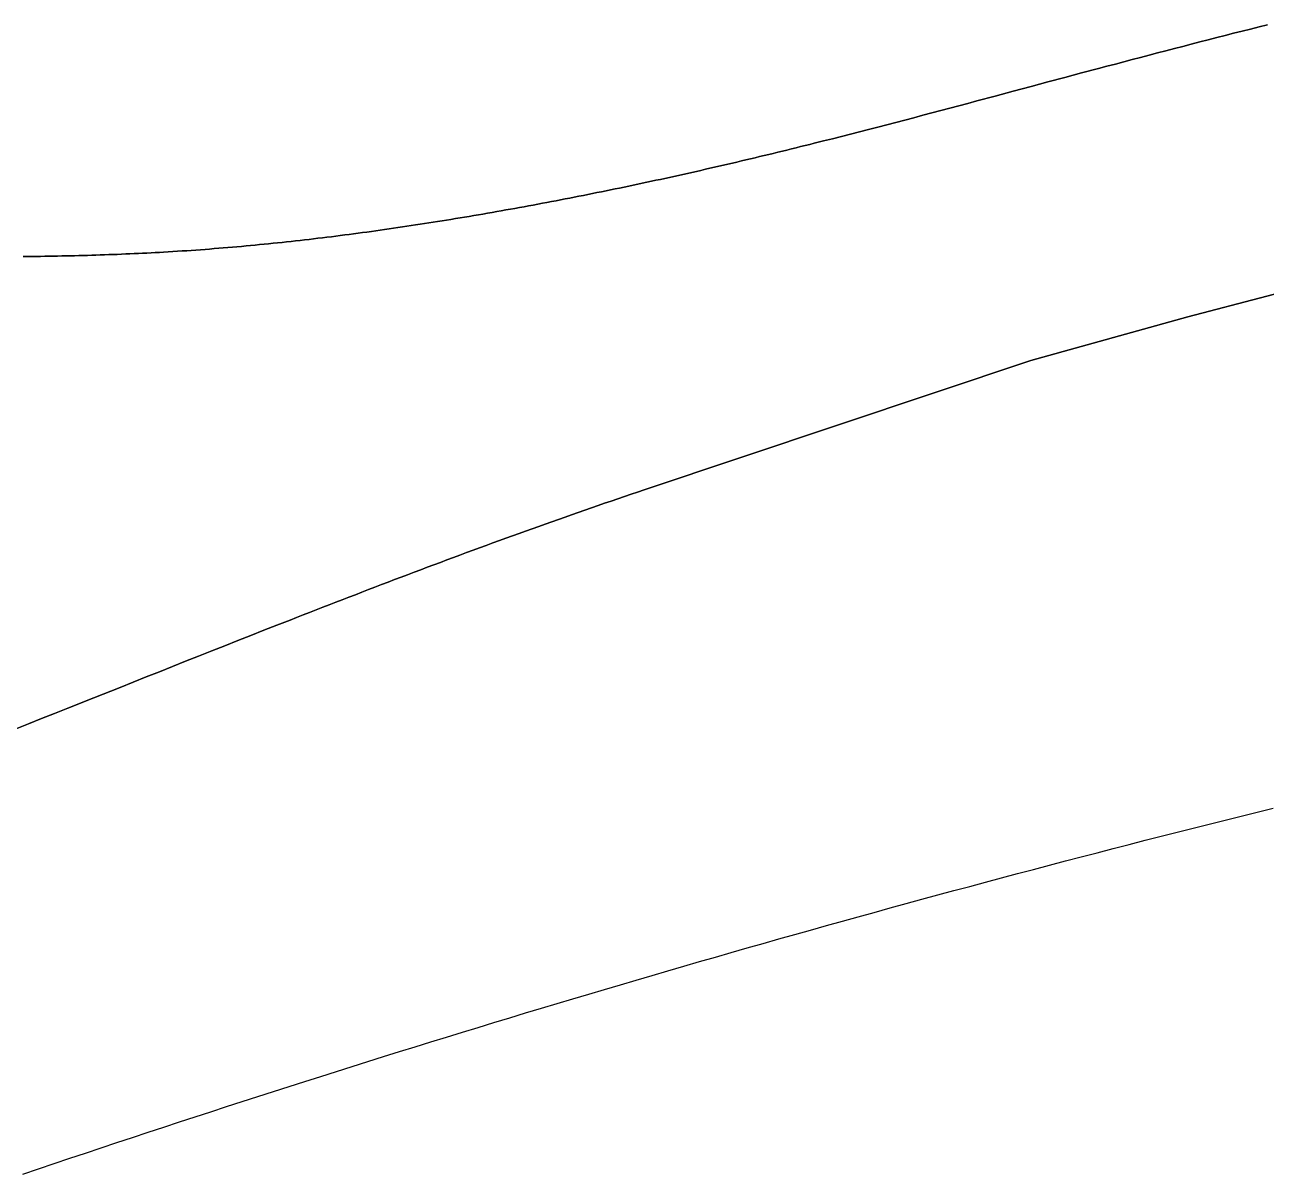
# Model space of a CAD drawing. Header units: millimetres. Extents: x 1811966 to 2218310, y 20519 to 471429.
# Drawn here: x 1972649 to 2000283, y 113061 to 138646 of the extents above; entities that cross this region are included whole.
import ezdxf

# ---------------------------------------------------------------- set-up
doc = ezdxf.new("R2010")
doc.units = ezdxf.units.MM
doc.layers.add('CLOSED_AREAS', color=7, linetype='Continuous')
doc.layers.add('REGION_HOLES', color=7, linetype='Continuous')

msp = doc.modelspace()

# ---------------------------------------------------------------- linework, layer by layer
at = {"layer": 'CLOSED_AREAS'}
for points in [[(2000313.221, 138646.136), (2000124.387, 138599.149), (1999935.635, 138551.941), (1999746.961, 138504.522), (1999558.364, 138456.899), (1999369.842, 138409.08), (1999181.392, 138361.073), (1998993.013, 138312.887), (1998804.703, 138264.529), (1998616.46, 138216.008), (1998428.282, 138167.331), (1998240.167, 138118.506), (1998052.112, 138069.541), (1997864.116, 138020.445), (1997676.177, 137971.226), (1997488.293, 137921.891), (1997300.462, 137872.448), (1997112.681, 137822.906), (1996924.95, 137773.272), (1996737.265, 137723.555), (1996549.625, 137673.762), (1996174.471, 137573.982), (1995799.474, 137473.996), (1995424.615, 137373.868), (1995049.88, 137273.663), (1994648.298, 137166.238), (1994246.781, 137058.888), (1993845.273, 136951.705), (1993644.505, 136898.205), (1993443.716, 136844.782), (1993242.902, 136791.445), (1993042.053, 136738.208), (1992841.163, 136685.081), (1992640.225, 136632.076), (1992439.232, 136579.204), (1992238.176, 136526.476), (1992037.05, 136473.905), (1991835.847, 136421.501), (1991634.56, 136369.276), (1991433.182, 136317.241), (1991231.705, 136265.408), (1991030.123, 136213.789), (1990828.427, 136162.393), (1990626.611, 136111.234), (1990424.668, 136060.323), (1990222.591, 136009.67), (1990121.499, 135984.444), (1990020.372, 135959.287), (1989919.207, 135934.201), (1989818.003, 135909.186), (1989716.761, 135884.245), (1989615.479, 135859.379), (1989514.156, 135834.588), (1989412.792, 135809.875), (1989311.384, 135785.242), (1989209.934, 135760.688), (1989108.438, 135736.217), (1989006.898, 135711.828), (1988905.311, 135687.525), (1988803.677, 135663.308), (1988701.995, 135639.178), (1988600.265, 135615.137), (1988500.485, 135591.656), (1988400.659, 135568.263), (1988300.785, 135544.958), (1988200.864, 135521.742), (1988100.897, 135498.615), (1988000.884, 135475.579), (1987900.825, 135452.633), (1987800.72, 135429.778), (1987700.571, 135407.016), (1987600.376, 135384.346), (1987500.138, 135361.769), (1987399.855, 135339.286), (1987299.528, 135316.897), (1987199.158, 135294.604), (1987098.745, 135272.407), (1986998.29, 135250.305), (1986897.792, 135228.301), (1986797.252, 135206.395), (1986696.67, 135184.587), (1986596.047, 135162.878), (1986495.384, 135141.268), (1986394.679, 135119.759), (1986293.935, 135098.35), (1986193.15, 135077.043), (1986092.326, 135055.838), (1985991.463, 135034.736), (1985890.561, 135013.737), (1985789.62, 134992.842), (1985688.641, 134972.051), (1985587.624, 134951.366), (1985486.57, 134930.787), (1985385.479, 134910.315), (1985284.351, 134889.949), (1985183.187, 134869.692), (1985081.986, 134849.542), (1984980.75, 134829.502), (1984879.478, 134809.572), (1984778.171, 134789.752), (1984676.83, 134770.043), (1984575.454, 134750.445), (1984474.044, 134730.96), (1984372.601, 134711.587), (1984271.124, 134692.329), (1984169.614, 134673.184), (1984068.072, 134654.154), (1983966.497, 134635.239), (1983864.891, 134616.441), (1983763.253, 134597.759), (1983661.583, 134579.194), (1983559.883, 134560.747), (1983458.152, 134542.419), (1983356.391, 134524.21), (1983254.6, 134506.121), (1983152.78, 134488.153), (1983050.93, 134470.305), (1982949.052, 134452.58), (1982847.145, 134434.976), (1982745.21, 134417.496), (1982643.248, 134400.139), (1982541.258, 134382.907), (1982439.24, 134365.799), (1982337.197, 134348.817), (1982235.126, 134331.961), (1982133.03, 134315.232), (1982035.004, 134299.294), (1981936.952, 134283.475), (1981838.873, 134267.775), (1981740.766, 134252.197), (1981642.629, 134236.741), (1981544.459, 134221.408), (1981446.256, 134206.201), (1981348.017, 134191.12), (1981249.742, 134176.166), (1981151.428, 134161.341), (1981053.074, 134146.646), (1980954.678, 134132.083), (1980856.238, 134117.651), (1980757.753, 134103.354), (1980659.222, 134089.191), (1980560.641, 134075.165), (1980462.011, 134061.276), (1980363.329, 134047.526), (1980264.593, 134033.916), (1980165.802, 134020.447), (1980066.954, 134007.121), (1979968.048, 133993.938), (1979869.081, 133980.9), (1979770.053, 133968.009), (1979670.961, 133955.265), (1979571.804, 133942.67), (1979472.581, 133930.225), (1979373.289, 133917.932), (1979273.927, 133905.79), (1979174.493, 133893.803), (1979074.985, 133881.971), (1978975.403, 133870.295), (1978875.744, 133858.776), (1978776.007, 133847.417), (1978676.189, 133836.217), (1978576.29, 133825.179), (1978476.308, 133814.303), (1978376.24, 133803.591), (1978276.086, 133793.044), (1978175.843, 133782.664), (1978075.511, 133772.451), (1977975.087, 133762.407), (1977874.569, 133752.533), (1977773.957, 133742.83), (1977673.248, 133733.3), (1977572.441, 133723.944), (1977471.534, 133714.763), (1977370.525, 133705.759), (1977269.413, 133696.932), (1977168.196, 133688.283), (1977066.873, 133679.815), (1976965.441, 133671.529), (1976863.899, 133663.425), (1976762.246, 133655.505), (1976660.48, 133647.77), (1976558.599, 133640.221), (1976456.601, 133632.86), (1976354.485, 133625.688), (1976252.25, 133618.707), (1976149.893, 133611.916), (1976047.412, 133605.318), (1975944.807, 133598.915), (1975842.076, 133592.706), (1975739.216, 133586.694), (1975645.73, 133581.407), (1975552.14, 133576.281), (1975458.448, 133571.315), (1975364.657, 133566.506), (1975270.77, 133561.854), (1975176.79, 133557.356), (1975082.719, 133553.012), (1974988.561, 133548.818), (1974894.318, 133544.774), (1974799.992, 133540.877), (1974705.586, 133537.127), (1974611.104, 133533.521), (1974516.548, 133530.059), (1974421.92, 133526.737), (1974327.223, 133523.554), (1974232.461, 133520.509), (1974137.635, 133517.601), (1974042.749, 133514.827), (1973947.805, 133512.185), (1973852.807, 133509.675), (1973757.755, 133507.293), (1973662.655, 133505.04), (1973567.507, 133502.912), (1973472.316, 133500.909), (1973377.083, 133499.029), (1973281.811, 133497.269), (1973186.504, 133495.629), (1973091.163, 133494.107), (1972995.792, 133492.7), (1972900.394, 133491.407), (1972804.97, 133490.228), (1972709.524, 133489.159), (1972614.059, 133488.199)], [(1972614.059, 133488.199), (1972709.524, 133489.159), (1972804.97, 133490.228), (1972900.394, 133491.407), (1972995.792, 133492.7), (1973091.163, 133494.107), (1973186.504, 133495.629), (1973281.811, 133497.269), (1973377.083, 133499.029), (1973472.316, 133500.909), (1973567.507, 133502.912), (1973662.655, 133505.04), (1973757.755, 133507.293), (1973852.807, 133509.675), (1973947.805, 133512.185), (1974042.749, 133514.827), (1974137.635, 133517.601), (1974232.461, 133520.509), (1974327.223, 133523.554), (1974421.92, 133526.737), (1974516.548, 133530.059), (1974611.104, 133533.521), (1974705.586, 133537.127), (1974799.992, 133540.877), (1974894.318, 133544.774), (1974988.561, 133548.818), (1975082.719, 133553.012), (1975176.79, 133557.356), (1975270.77, 133561.854), (1975364.657, 133566.506), (1975458.448, 133571.315), (1975552.14, 133576.281), (1975645.73, 133581.407), (1975739.216, 133586.694), (1975842.076, 133592.706), (1975944.807, 133598.915), (1976047.412, 133605.318), (1976149.893, 133611.916), (1976252.25, 133618.707), (1976354.485, 133625.688), (1976456.601, 133632.86), (1976558.599, 133640.221), (1976660.48, 133647.77), (1976762.246, 133655.505), (1976863.899, 133663.425), (1976965.441, 133671.529), (1977066.873, 133679.815), (1977168.196, 133688.283), (1977269.413, 133696.932), (1977370.525, 133705.759), (1977471.534, 133714.763), (1977572.441, 133723.944), (1977673.248, 133733.3), (1977773.957, 133742.83), (1977874.569, 133752.533), (1977975.087, 133762.407), (1978075.511, 133772.451), (1978175.843, 133782.664), (1978276.086, 133793.044), (1978376.24, 133803.591), (1978476.308, 133814.303), (1978576.29, 133825.179), (1978676.189, 133836.217), (1978776.007, 133847.417), (1978875.744, 133858.776), (1978975.403, 133870.295), (1979074.985, 133881.971), (1979174.493, 133893.803), (1979273.927, 133905.79), (1979373.289, 133917.932), (1979472.581, 133930.225), (1979571.804, 133942.67), (1979670.961, 133955.265), (1979770.053, 133968.009), (1979869.081, 133980.9), (1979968.048, 133993.938), (1980066.954, 134007.121), (1980165.802, 134020.447), (1980264.593, 134033.916), (1980363.329, 134047.526), (1980462.011, 134061.276), (1980560.641, 134075.165), (1980659.222, 134089.191), (1980757.753, 134103.354), (1980856.238, 134117.651), (1980954.678, 134132.083), (1981053.074, 134146.646), (1981151.428, 134161.341), (1981249.742, 134176.166), (1981348.017, 134191.12), (1981446.256, 134206.201), (1981544.459, 134221.408), (1981642.629, 134236.741), (1981740.766, 134252.197), (1981838.873, 134267.775), (1981936.952, 134283.475), (1982035.004, 134299.294), (1982133.03, 134315.232), (1982235.126, 134331.961), (1982337.197, 134348.817), (1982439.24, 134365.799), (1982541.258, 134382.907), (1982643.248, 134400.139), (1982745.21, 134417.496), (1982847.145, 134434.976), (1982949.052, 134452.58), (1983050.93, 134470.305), (1983152.78, 134488.153), (1983254.6, 134506.121), (1983356.391, 134524.21), (1983458.152, 134542.419), (1983559.883, 134560.747), (1983661.583, 134579.194), (1983763.253, 134597.759), (1983864.891, 134616.441), (1983966.497, 134635.239), (1984068.072, 134654.154), (1984169.614, 134673.184), (1984271.124, 134692.329), (1984372.601, 134711.587), (1984474.044, 134730.96), (1984575.454, 134750.445), (1984676.83, 134770.043), (1984778.171, 134789.752), (1984879.478, 134809.572), (1984980.75, 134829.502), (1985081.986, 134849.542), (1985183.187, 134869.692), (1985284.351, 134889.949), (1985385.479, 134910.315), (1985486.57, 134930.787), (1985587.624, 134951.366), (1985688.641, 134972.051), (1985789.62, 134992.842), (1985890.561, 135013.737), (1985991.463, 135034.736), (1986092.326, 135055.838), (1986193.15, 135077.043), (1986293.935, 135098.35), (1986394.679, 135119.759), (1986495.384, 135141.268), (1986596.047, 135162.878), (1986696.67, 135184.587), (1986797.252, 135206.395), (1986897.792, 135228.301), (1986998.29, 135250.305), (1987098.745, 135272.407), (1987199.158, 135294.604), (1987299.528, 135316.897), (1987399.855, 135339.286), (1987500.138, 135361.769), (1987600.376, 135384.346), (1987700.571, 135407.016), (1987800.72, 135429.778), (1987900.825, 135452.633), (1988000.884, 135475.579), (1988100.897, 135498.615), (1988200.864, 135521.742), (1988300.785, 135544.958), (1988400.659, 135568.263), (1988500.485, 135591.656), (1988600.265, 135615.137), (1988701.995, 135639.178), (1988803.677, 135663.308), (1988905.311, 135687.525), (1989006.898, 135711.828), (1989108.438, 135736.217), (1989209.934, 135760.688), (1989311.384, 135785.242), (1989412.792, 135809.875), (1989514.156, 135834.588), (1989615.479, 135859.379), (1989716.761, 135884.245), (1989818.003, 135909.186), (1989919.207, 135934.201), (1990020.372, 135959.287), (1990121.499, 135984.444), (1990222.591, 136009.67), (1990424.668, 136060.323), (1990626.611, 136111.234), (1990828.427, 136162.393), (1991030.123, 136213.789), (1991231.705, 136265.408), (1991433.182, 136317.241), (1991634.56, 136369.276), (1991835.847, 136421.501), (1992037.05, 136473.905), (1992238.176, 136526.476), (1992439.232, 136579.204), (1992640.225, 136632.076), (1992841.163, 136685.081), (1993042.053, 136738.208), (1993242.902, 136791.445), (1993443.716, 136844.782), (1993644.505, 136898.205), (1993845.273, 136951.705), (1994246.781, 137058.888), (1994648.298, 137166.238), (1995049.88, 137273.663), (1995424.615, 137373.868), (1995799.474, 137473.996), (1996174.471, 137573.982), (1996549.625, 137673.762), (1996737.265, 137723.555), (1996924.95, 137773.272), (1997112.681, 137822.906), (1997300.462, 137872.448), (1997488.293, 137921.891), (1997676.177, 137971.226), (1997864.116, 138020.445), (1998052.112, 138069.541), (1998240.167, 138118.506), (1998428.282, 138167.331), (1998616.46, 138216.008), (1998804.703, 138264.529), (1998993.013, 138312.887), (1999181.392, 138361.073), (1999369.842, 138409.08), (1999558.364, 138456.899), (1999746.961, 138504.522), (1999935.635, 138551.941), (2000124.387, 138599.149), (2000313.221, 138646.136)], [(1972434.885, 122969.263), (1972727.517, 123085.262), (1973019.954, 123201.341), (1973312.207, 123317.482), (1973604.286, 123433.666), (1974187.963, 123666.083), (1974771.065, 123898.437), (1975353.674, 124130.574), (1975644.819, 124246.513), (1975935.872, 124362.339), (1976226.843, 124478.034), (1976517.741, 124593.578), (1976808.577, 124708.951), (1977099.362, 124824.135), (1977390.105, 124939.11), (1977680.816, 125053.857), (1977971.506, 125168.356), (1978262.186, 125282.588), (1978552.864, 125396.534), (1978698.206, 125453.394), (1978843.552, 125510.174), (1978988.902, 125566.874), (1979134.259, 125623.49), (1979279.623, 125680.019), (1979424.996, 125736.461), (1979570.379, 125792.811), (1979715.773, 125849.068), (1979861.18, 125905.23), (1980006.601, 125961.293), (1980152.036, 126017.256), (1980297.488, 126073.115), (1980442.958, 126128.869), (1980588.446, 126184.516), (1980733.955, 126240.052), (1980879.485, 126295.476), (1981025.038, 126350.784), (1981170.615, 126405.976), (1981316.217, 126461.047), (1981461.846, 126515.996), (1981607.503, 126570.82), (1981753.188, 126625.517), (1981898.904, 126680.084), (1982044.652, 126734.52), (1982190.433, 126788.821), (1982336.247, 126842.985), (1982482.098, 126897.01), (1982627.985, 126950.894), (1982773.91, 127004.633), (1982919.874, 127058.226), (1983065.879, 127111.67), (1983211.926, 127164.963), (1983358.016, 127218.102), (1983504.15, 127271.085), (1983650.33, 127323.909), (1983796.557, 127376.573), (1983942.832, 127429.073), (1984089.157, 127481.407), (1984235.533, 127533.573), (1984381.96, 127585.568), (1984528.441, 127637.391), (1984674.976, 127689.038), (1984821.568, 127740.507), (1984968.216, 127791.795), (1985114.923, 127842.901), (1985261.689, 127893.822), (1985408.517, 127944.556), (1985555.406, 127995.099), (1985702.36, 128045.45), (1985849.378, 128095.606), (1985996.462, 128145.565), (1986143.613, 128195.324), (1986290.833, 128244.882), (1986438.123, 128294.235), (1995042.144, 131170.501), (1998539.995, 132147.246), (2002052.839, 133068.658)], [(1972606.69, 113061.303), (1972954.418, 113179.31), (1973302.275, 113296.94), (1973650.258, 113414.191), (1973998.37, 113531.064), (1974346.608, 113647.558), (1974694.972, 113763.674), (1975043.462, 113879.411), (1975392.078, 113994.769), (1975740.82, 114109.747), (1976089.686, 114224.347), (1976438.676, 114338.567), (1976787.791, 114452.408), (1977137.029, 114565.869), (1977486.39, 114678.951), (1977835.873, 114791.652), (1978185.48, 114903.974), (1978535.208, 115015.915), (1978885.057, 115127.477), (1979235.028, 115238.657), (1979585.119, 115349.458), (1979935.331, 115459.877), (1980285.662, 115569.916), (1980636.113, 115679.574), (1980986.683, 115788.85), (1981337.371, 115897.746), (1981688.178, 116006.26), (1982039.102, 116114.393), (1982390.144, 116222.144), (1982741.302, 116329.514), (1983092.578, 116436.501), (1983443.969, 116543.107), (1983795.476, 116649.331), (1984147.098, 116755.172), (1984498.835, 116860.631), (1984850.687, 116965.708), (1985202.652, 117070.402), (1985554.731, 117174.713), (1985906.924, 117278.642), (1986259.229, 117382.188), (1986611.646, 117485.35), (1986964.176, 117588.129), (1987316.817, 117690.525), (1987669.569, 117792.538), (1988022.432, 117894.167), (1988375.405, 117995.412), (1988728.488, 118096.274), (1989081.68, 118196.752), (1989434.981, 118296.845), (1989788.391, 118396.555), (1990141.91, 118495.88), (1990495.535, 118594.82), (1990849.269, 118693.377), (1991203.109, 118791.548), (1991557.056, 118889.335), (1991911.109, 118986.737), (1992265.267, 119083.754), (1992619.531, 119180.386), (1992973.9, 119276.633), (1993328.373, 119372.495), (1993682.95, 119467.971), (1994037.631, 119563.061), (1994392.415, 119657.766), (1994747.301, 119752.085), (1995102.29, 119846.018), (1995457.381, 119939.566), (1995812.573, 120032.727), (1996167.867, 120125.502), (1996523.261, 120217.89), (1996878.755, 120309.893), (1997234.349, 120401.508), (1997590.043, 120492.737), (1997945.835, 120583.58), (1998301.726, 120674.035), (1998657.715, 120764.104), (1999013.802, 120853.785), (1999369.986, 120943.079), (1999726.267, 121031.986), (2000082.645, 121120.506), (2000439.118, 121208.638)]]:
    msp.add_lwpolyline(points, dxfattribs=at)
at = {"layer": 'REGION_HOLES'}
msp.add_lwpolyline([(2002052.839, 133068.658), (1998539.995, 132147.246), (1995042.144, 131170.501), (1986438.123, 128294.235), (1986290.833, 128244.882), (1986143.613, 128195.324), (1985996.462, 128145.565), (1985849.378, 128095.606), (1985702.36, 128045.45), (1985555.406, 127995.099), (1985408.517, 127944.556), (1985261.689, 127893.822), (1985114.923, 127842.901), (1984968.216, 127791.795), (1984821.568, 127740.507), (1984674.976, 127689.038), (1984528.441, 127637.391), (1984381.96, 127585.568), (1984235.533, 127533.573), (1984089.157, 127481.407), (1983942.832, 127429.073), (1983796.557, 127376.573), (1983650.33, 127323.909), (1983504.15, 127271.085), (1983358.016, 127218.102), (1983211.926, 127164.963), (1983065.879, 127111.67), (1982919.874, 127058.226), (1982773.91, 127004.633), (1982627.985, 126950.894), (1982482.098, 126897.01), (1982336.247, 126842.985), (1982190.433, 126788.821), (1982044.652, 126734.52), (1981898.904, 126680.084), (1981753.188, 126625.517), (1981607.503, 126570.82), (1981461.846, 126515.996), (1981316.217, 126461.047), (1981170.615, 126405.976), (1981025.038, 126350.784), (1980879.485, 126295.476), (1980733.955, 126240.052), (1980588.446, 126184.516), (1980442.958, 126128.869), (1980297.488, 126073.115), (1980152.036, 126017.256), (1980006.601, 125961.293), (1979861.18, 125905.23), (1979715.773, 125849.068), (1979570.379, 125792.811), (1979424.996, 125736.461), (1979279.623, 125680.019), (1979134.259, 125623.49), (1978988.902, 125566.874), (1978843.552, 125510.174), (1978698.206, 125453.394), (1978552.864, 125396.534), (1978262.186, 125282.588), (1977971.506, 125168.356), (1977680.816, 125053.857), (1977390.105, 124939.11), (1977099.362, 124824.135), (1976808.577, 124708.951), (1976517.741, 124593.578), (1976226.843, 124478.034), (1975935.872, 124362.339), (1975644.819, 124246.513), (1975353.674, 124130.574), (1974771.065, 123898.437), (1974187.963, 123666.083), (1973604.286, 123433.666), (1973312.207, 123317.482), (1973019.954, 123201.341), (1972727.517, 123085.262), (1972434.885, 122969.263)], dxfattribs=at)

doc.saveas('drawing.dxf')
